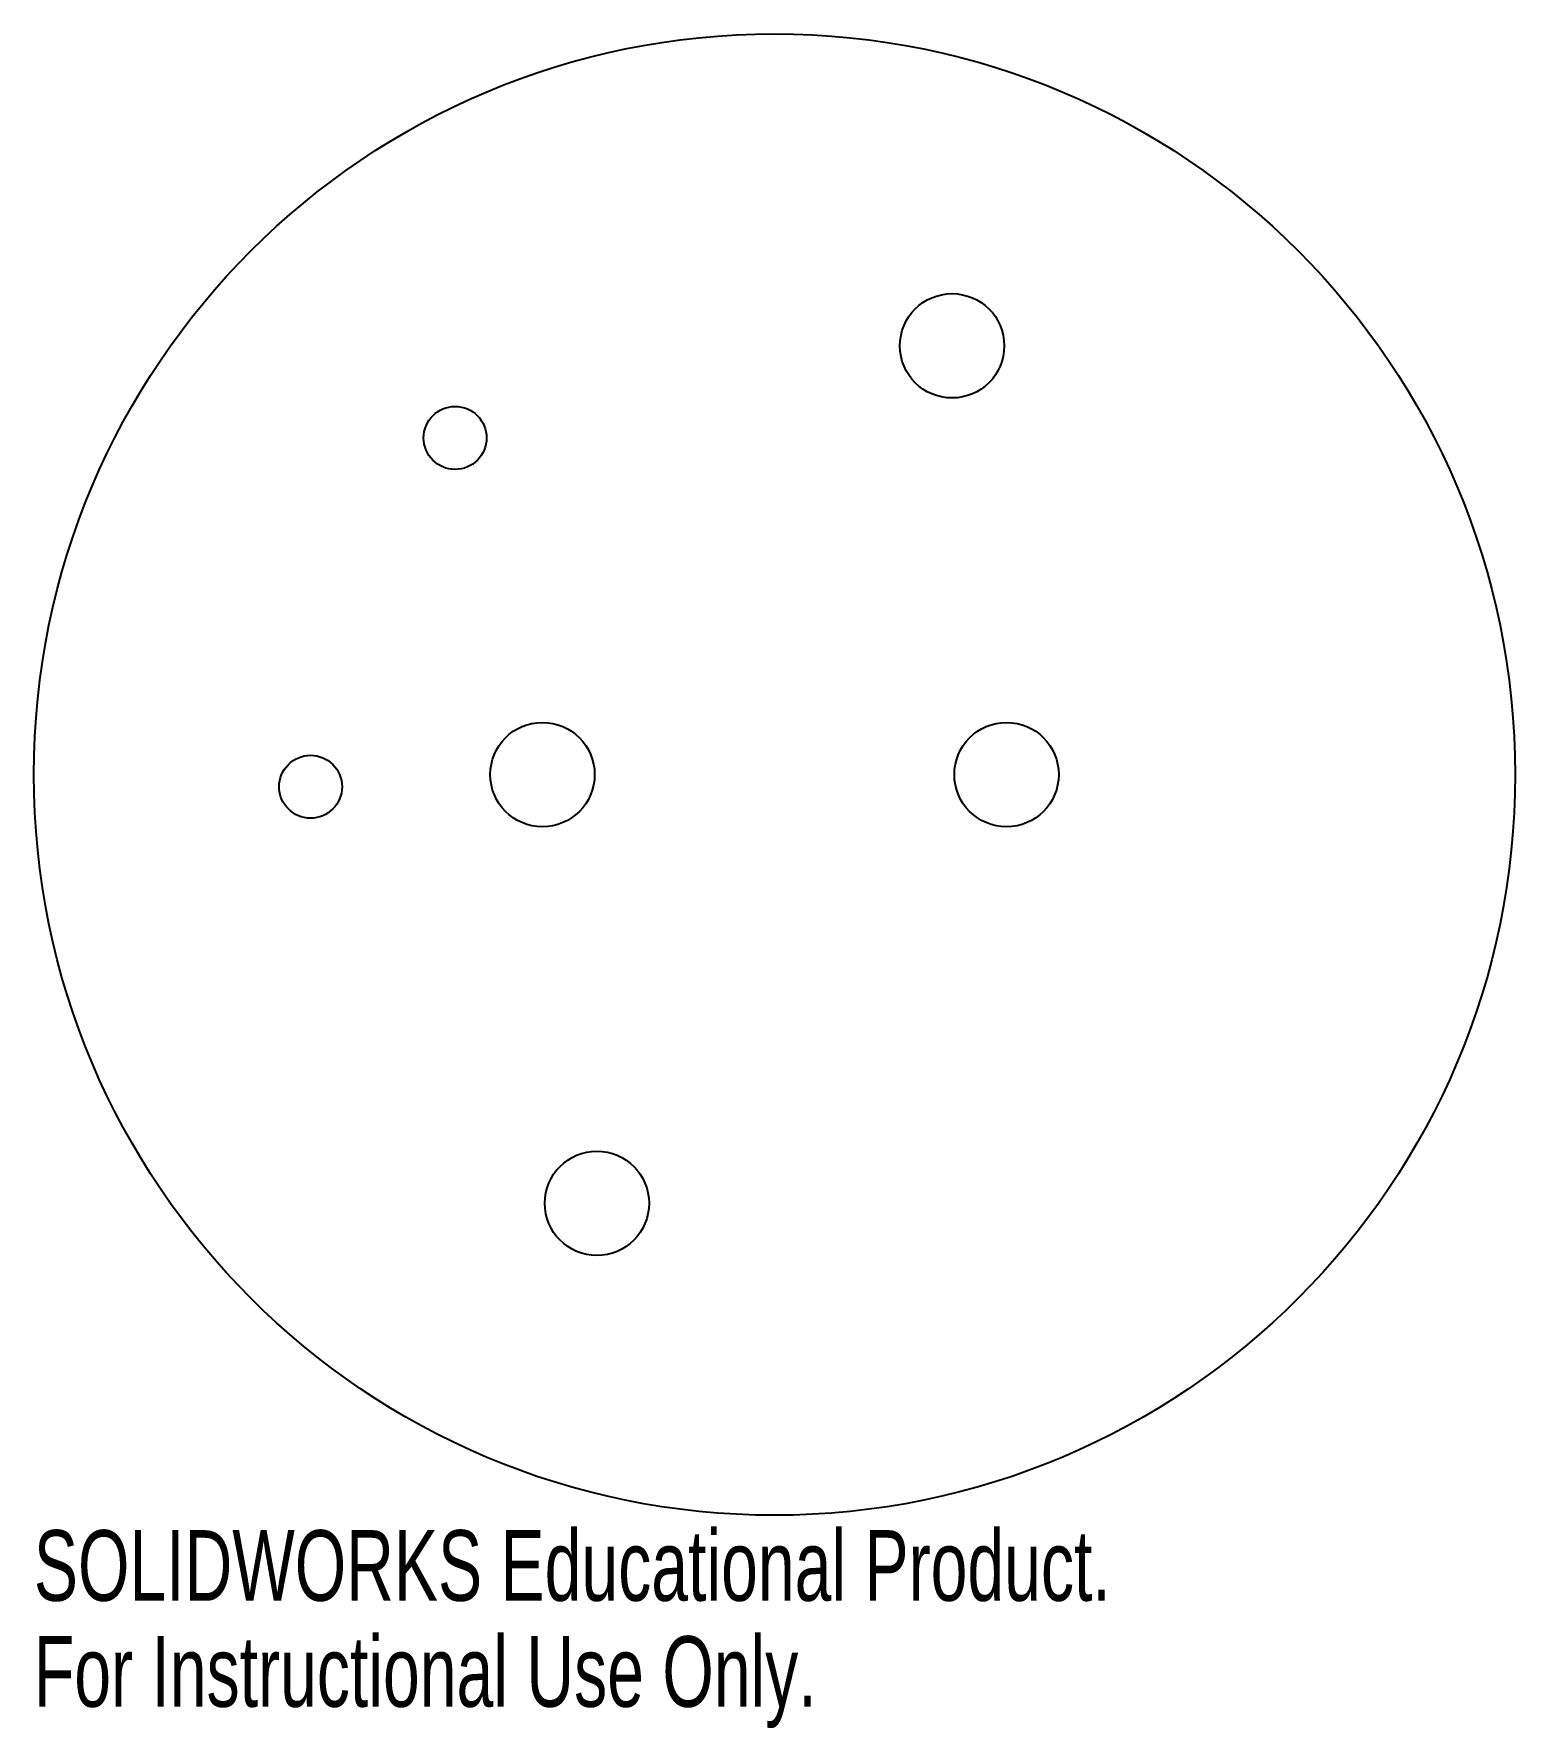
# Model space of a CAD drawing. Header units: inches. Extents: x -1.99 to 1.99, y -2.57 to 1.99.
import ezdxf

# ---------------------------------------------------------------- set-up
doc = ezdxf.new("R2010")
doc.units = ezdxf.units.IN
doc.header["$MEASUREMENT"] = 0
doc.styles.add('SLDTEXTSTYLE0', font='TXT', dxfattribs={"width": 0.7})

msp = doc.modelspace()

# ---------------------------------------------------------------- linework, layer by layer
at = {"color": 7, "linetype": 'Continuous', "lineweight": 25}
for centre, radius in [((0, 0), 1.995), ((0.4784, 1.1548), 0.1405), ((-0.8604, 0.9067), 0.0848), ((-0.625, 0), 0.1405), ((0.625, 0), 0.1405), ((-1.2496, -0.0327), 0.0847), ((-0.4784, -1.1548), 0.1405)]:
    msp.add_circle(centre, radius, dxfattribs=at)

# ---------------------------------------------------------------- texts
at = {"color": 7, "linetype": 'Continuous', "char_height": 0.1903, "attachment_point": 1, "style": 'SLDTEXTSTYLE0'}
for s, insert in [('SOLIDWORKS Educational Product.', (-1.995, -2.0351)), ('For Instructional Use Only.', (-1.995, -2.3206))]:
    msp.add_mtext(s, dxfattribs=dict(at, insert=insert))

doc.saveas('drawing.dxf')
